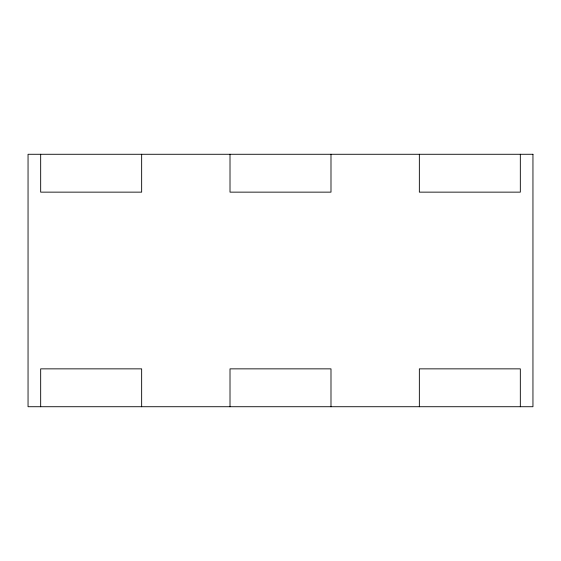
<?xml version="1.0" encoding="UTF-8"?>
<svg xmlns="http://www.w3.org/2000/svg" width="561" height="561" viewBox="0 0 561 561"><rect width="100%" height="100%" fill="white"/><g stroke="black" fill="none" stroke-linecap="round" stroke-linejoin="round"><path stroke-width="0.84" d="M520.327 154.275L520.327 192.143L419.348 192.143L419.348 154.275M520.327 406.725L520.327 368.858L419.348 368.858L419.348 406.725M330.99 154.275L330.99 192.143L230.01 192.143L230.01 154.275M330.99 406.725L330.99 368.858L230.01 368.858L230.01 406.725M141.653 154.275L141.653 192.143L40.672 192.143L40.672 154.275M141.653 406.725L141.653 368.858L40.672 368.858L40.672 406.725M532.95 154.275L28.05 154.275L28.05 406.725L532.95 406.725L532.95 154.275"/></g></svg>
